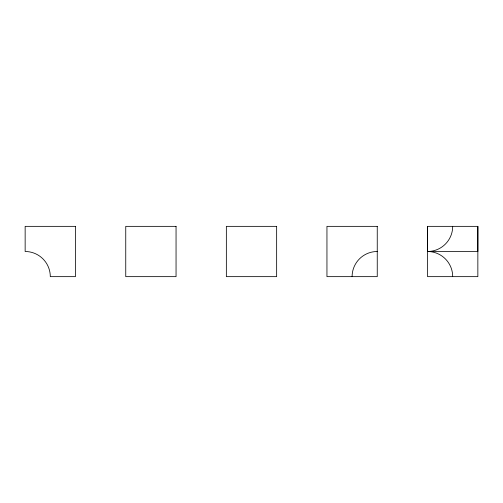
<?xml version="1.0" encoding="UTF-8"?>
<svg xmlns="http://www.w3.org/2000/svg" width="503" height="503" viewBox="0 0 503 503"><rect width="100%" height="100%" fill="white"/><g stroke="black" fill="none" stroke-linecap="round" stroke-linejoin="round"><path stroke-width="0.75" d="M452.7 226.35A25.15 25.15 0 0 1 427.55 251.5L477.85 251.5L477.85 226.35L427.55 226.35L427.55 251.5A25.15 25.15 0 0 1 452.7 276.65M477.85 226.35L477.85 276.65L427.55 276.65L427.55 226.35M352.1 276.65A25.15 25.15 0 0 1 377.25 251.5M75.45 226.35L25.15 226.35L25.15 251.5A25.15 25.15 0 0 1 50.3 276.65L75.45 276.65L75.45 226.35M176.05 226.35L125.75 226.35L125.75 276.65L176.05 276.65L176.05 226.35M276.65 226.35L226.35 226.35L226.35 276.65L276.65 276.65L276.65 226.35M377.25 226.35L326.95 226.35L326.95 276.65L377.25 276.65L377.25 226.35"/></g></svg>
